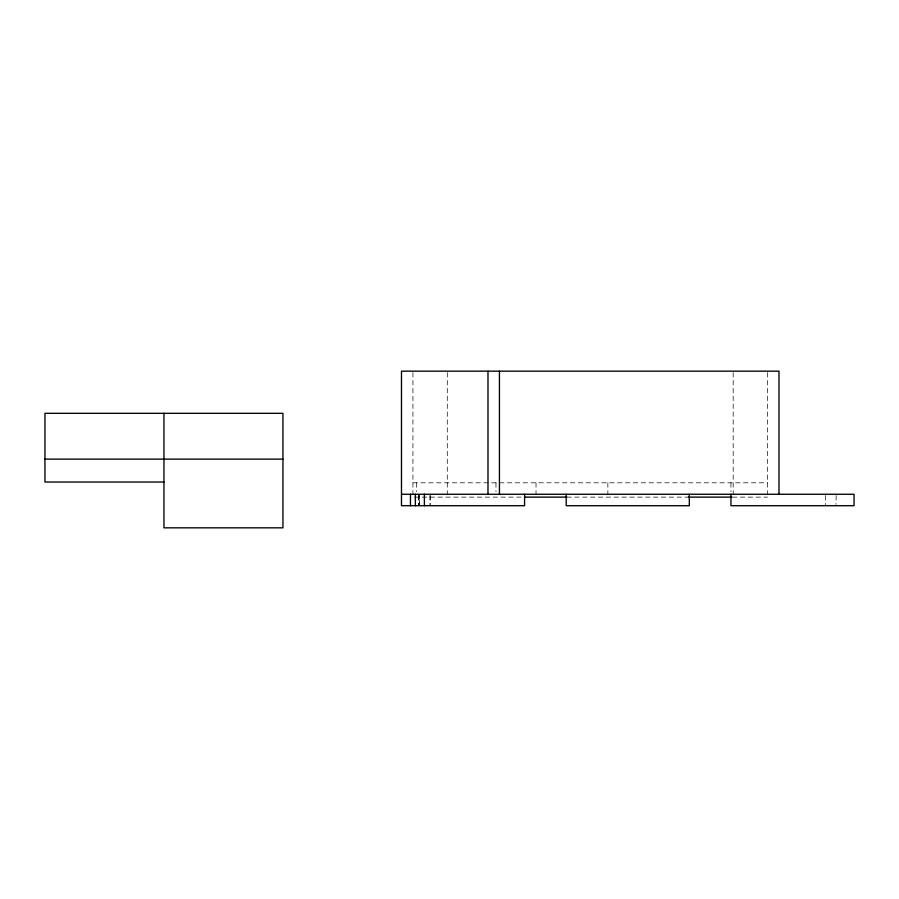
<?xml version="1.0" encoding="UTF-8"?>
<svg xmlns="http://www.w3.org/2000/svg" width="899" height="899" viewBox="0 0 899 899"><rect width="100%" height="100%" fill="white"/><g stroke="black" fill="none" stroke-linecap="round" stroke-linejoin="round"><path stroke-width="0.67" stroke-dasharray="4.5 3.37" d="M412.933 482.808L767.532 482.808M414.327 497.125L523.24 497.125M566.819 497.125L688.398 497.125M732.449 497.125L767.532 497.125M836.16 495.529L836.003 504.44M825.428 495.529L825.428 505.71M767.532 372.568L767.532 494.326M733.179 372.568L733.179 494.326M730.954 482.808L730.954 491.719M607.859 482.808L607.859 494.259M536.029 482.808L536.029 494.259M495.978 482.808L495.978 491.719M447.286 372.568L447.286 494.326M430.216 495.529L430.216 504.44M429.992 495.529L429.992 505.71M418.765 495.529L418.765 505.71M418.541 495.529L418.541 505.71M416.394 482.808L416.394 491.719M412.933 372.568L412.933 494.326M419.496 504.44L419.496 495.529L419.395 504.44"/><path stroke-width="1.35" d="M44.95 459.131L282.949 459.131M163.955 482.033L44.95 482.033L44.95 413.326L282.949 413.326L282.949 527.837L163.955 527.837L163.955 413.326M401.482 494.259L854.05 494.259L854.05 505.71L730.954 505.71L730.954 494.259M524.634 497.125L566.819 497.125M688.398 497.125L731.786 497.125M778.984 494.259L778.984 371.163L401.482 371.163L401.482 505.71L524.578 505.71L524.578 494.259M689.308 494.259L689.308 505.71L566.213 505.71L566.213 494.259M499.439 371.163L499.439 494.259M487.988 371.163L487.988 494.259M424.384 494.259L424.384 505.71M415.36 494.259L415.36 505.71M410.45 494.259L410.45 505.71"/></g></svg>
